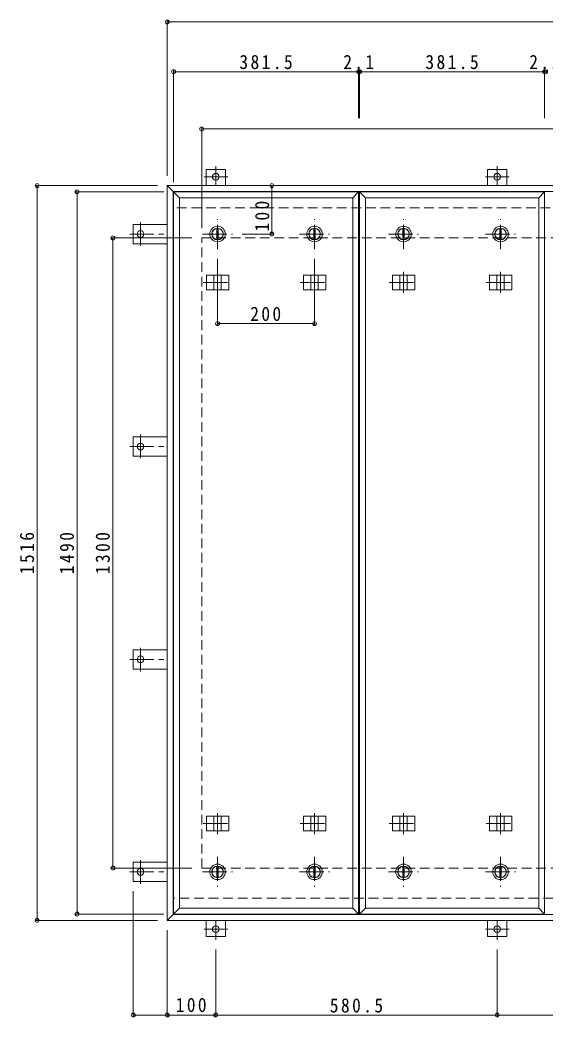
# Model space of a CAD drawing. Units: millimetres at full size, sheet at 1:10. Extents: x -2686 to 2781, y -1962 to 1908.
# Drawn here: x -2686 to -1603, y -356 to 1702 of the extents above; entities that cross this region are included whole.
import ezdxf

# ---------------------------------------------------------------- set-up
doc = ezdxf.new("R2010")
doc.units = ezdxf.units.MM
doc.header["$LTSCALE"] = 10
doc.header["$PDMODE"] = 32
doc.header["$PDSIZE"] = 8
doc.linetypes.add('CHAIN1', pattern=[8, 5, -1, 1, -1])
doc.linetypes.add('DASHED2', pattern=[3, 2, -1])
for name, color, linetype, lineweight in [('0-1_躯体', 2, 'DASHED2', 9), ('0-2_仕上', 4, 'Continuous', 9), ('0-3_建具', 4, 'Continuous', 9), ('0-C', 2, 'Continuous', 9), ('0-E', 3, 'Continuous', 9), ('0-F', 7, 'Continuous', 9)]:
    doc.layers.add(name, color=color, linetype=linetype, lineweight=lineweight)
doc.styles.add('ＭＳ ゴシック', font='')
doc.styles.get('ＭＳ ゴシック').set_extended_font_data('MS Gothic')

msp = doc.modelspace()

# ---------------------------------------------------------------- linework, layer by layer
at = {"layer": '0-1_躯体'}
for p, q in [((-452.35, 1313.8), (-2370.35, 1313.8)), ((-2311.35, 1251.8), (-511.35, 1251.8)), ((-2311.35, -48.2), (-2311.35, 1251.8)), ((-2311.35, -48.2), (-511.35, -48.2)), ((-836.97, -110.2), (-2370.35, -110.2))]:
    msp.add_line(p, q, dxfattribs=at)
at = {"layer": '0-2_仕上'}
for p, q in [((-2369.35, 1346.8), (-2369.35, -143.2)), ((-1987.85, 1346.8), (-1987.85, -143.2)), ((-1985.72, 1346.8), (-1985.72, -143.2)), ((-1604.22, 1346.8), (-1604.22, -143.2)), ((-2357.35, 1334.8), (-2357.35, -131.2)), ((-1999.85, 1334.8), (-1999.85, -131.2)), ((-1973.72, 1334.8), (-1973.72, -131.2)), ((-1616.22, 1334.8), (-1616.22, -131.2)), ((-2357.35, -131.2), (-2369.35, -143.2)), ((-2369.35, -143.2), (-1987.85, -143.2)), ((-2357.35, -131.2), (-1999.85, -131.2)), ((-1999.85, -131.2), (-1987.85, -143.2)), ((-1973.72, -131.2), (-1985.72, -143.2)), ((-1985.72, -143.2), (-1604.22, -143.2)), ((-1973.72, -131.2), (-1616.22, -131.2)), ((-1616.22, -131.2), (-1604.22, -143.2))]:
    msp.add_line(p, q, dxfattribs=at)
for points in [[(-2357.35, 1334.8), (-2369.35, 1346.8), (-1987.85, 1346.8)], [(-2357.35, 1334.8), (-1999.85, 1334.8), (-1987.85, 1346.8)], [(-1973.72, 1334.8), (-1985.72, 1346.8), (-1604.22, 1346.8)], [(-1973.72, 1334.8), (-1616.22, 1334.8), (-1604.22, 1346.8)]]:
    msp.add_lwpolyline(points, dxfattribs=at)
at = {"layer": '0-3_建具', "color": 2}
for p, q in [((-2382.35, 1359.8), (-2370.35, 1347.8)), ((-440.35, 1359.8), (-2382.35, 1359.8)), ((-2382.35, -156.2), (-2382.35, 1359.8)), ((-452.35, 1347.8), (-2370.35, 1347.8)), ((-2370.35, -144.2), (-2370.35, 1347.8)), ((-2382.35, -156.2), (-2370.35, -144.2)), ((-440.35, -156.2), (-2382.35, -156.2)), ((-452.35, -144.2), (-2370.35, -144.2))]:
    msp.add_line(p, q, dxfattribs=at)
at = {"layer": '0-3_建具'}
for p, q in [((-2301.69, 1174.8), (-2301.69, 1144.8)), ((-2301.69, 1174.8), (-2255.51, 1174.8)), ((-2286.1, 1174.8), (-2286.1, 1144.8)), ((-2271.1, 1174.8), (-2271.1, 1144.8)), ((-2255.51, 1174.8), (-2255.51, 1144.8)), ((-2101.69, 1174.8), (-2101.69, 1144.8)), ((-2101.69, 1174.8), (-2055.51, 1174.8)), ((-2086.1, 1174.8), (-2086.1, 1144.8)), ((-2071.1, 1174.8), (-2071.1, 1144.8)), ((-2055.51, 1174.8), (-2055.51, 1144.8)), ((-1918.06, 1174.8), (-1918.06, 1144.8)), ((-1918.06, 1174.8), (-1871.88, 1174.8)), ((-1902.47, 1174.8), (-1902.47, 1144.8)), ((-1887.47, 1174.8), (-1887.47, 1144.8)), ((-1871.88, 1174.8), (-1871.88, 1144.8)), ((-1718.06, 1174.8), (-1718.06, 1144.8)), ((-1718.06, 1174.8), (-1671.88, 1174.8)), ((-1702.47, 1174.8), (-1702.47, 1144.8)), ((-1687.47, 1174.8), (-1687.47, 1144.8)), ((-1671.88, 1174.8), (-1671.88, 1144.8)), ((-2301.69, 1144.8), (-2255.51, 1144.8)), ((-2101.69, 1144.8), (-2055.51, 1144.8)), ((-1918.06, 1144.8), (-1871.88, 1144.8)), ((-1718.06, 1144.8), (-1671.88, 1144.8)), ((-2301.69, 58.8), (-2255.51, 58.8)), ((-2301.69, 28.8), (-2301.69, 58.8)), ((-2286.1, 28.8), (-2286.1, 58.8)), ((-2271.1, 28.8), (-2271.1, 58.8)), ((-2255.51, 28.8), (-2255.51, 58.8)), ((-2101.69, 58.8), (-2055.51, 58.8)), ((-2101.69, 28.8), (-2101.69, 58.8)), ((-2086.1, 28.8), (-2086.1, 58.8)), ((-2071.1, 28.8), (-2071.1, 58.8)), ((-2055.51, 28.8), (-2055.51, 58.8)), ((-1918.06, 58.8), (-1871.88, 58.8)), ((-1918.06, 28.8), (-1918.06, 58.8)), ((-1902.47, 28.8), (-1902.47, 58.8)), ((-1887.47, 28.8), (-1887.47, 58.8)), ((-1871.88, 28.8), (-1871.88, 58.8)), ((-1718.06, 58.8), (-1671.88, 58.8)), ((-1718.06, 28.8), (-1718.06, 58.8)), ((-1702.47, 28.8), (-1702.47, 58.8)), ((-1687.47, 28.8), (-1687.47, 58.8)), ((-1671.88, 28.8), (-1671.88, 58.8)), ((-2301.69, 28.8), (-2255.51, 28.8)), ((-2101.69, 28.8), (-2055.51, 28.8)), ((-1918.06, 28.8), (-1871.88, 28.8)), ((-1718.06, 28.8), (-1671.88, 28.8))]:
    msp.add_line(p, q, dxfattribs=at)
at = {"layer": '0-3_建具', "linetype": 'CHAIN1'}
for p, q in [((-2278.6, 1181.92), (-2278.6, 1138.68)), ((-2078.6, 1181.92), (-2078.6, 1138.68)), ((-1894.97, 1181.92), (-1894.97, 1138.68)), ((-1694.97, 1181.92), (-1694.97, 1138.68)), ((-2308.01, 1159.8), (-2249.19, 1159.8)), ((-2108.01, 1159.8), (-2049.19, 1159.8)), ((-1924.38, 1159.8), (-1865.56, 1159.8)), ((-1724.38, 1159.8), (-1665.56, 1159.8)), ((-2278.6, 21.68), (-2278.6, 64.92)), ((-2078.6, 21.68), (-2078.6, 64.92)), ((-1894.97, 21.68), (-1894.97, 64.92)), ((-1694.97, 21.68), (-1694.97, 64.92)), ((-2308.01, 43.8), (-2249.19, 43.8)), ((-2108.01, 43.8), (-2049.19, 43.8)), ((-1924.38, 43.8), (-1865.56, 43.8)), ((-1724.38, 43.8), (-1665.56, 43.8))]:
    msp.add_line(p, q, dxfattribs=at)
at = {"layer": '0-C', "linetype": 'CHAIN1'}
for p, q in [((-2278.6, 1228.8), (-2278.6, 1290.8)), ((-2078.6, 1228.8), (-2078.6, 1290.8)), ((-1894.97, 1228.8), (-1894.97, 1290.8)), ((-1694.97, 1228.8), (-1694.97, 1290.8)), ((-2309.6, 1259.8), (-2247.6, 1259.8)), ((-2109.6, 1259.8), (-2047.6, 1259.8)), ((-1925.97, 1259.8), (-1863.97, 1259.8)), ((-1725.97, 1259.8), (-1663.97, 1259.8)), ((-2278.6, -25.2), (-2278.6, -87.2)), ((-2078.6, -25.2), (-2078.6, -87.2)), ((-1894.97, -25.2), (-1894.97, -87.2)), ((-1694.97, -25.2), (-1694.97, -87.2)), ((-2309.6, -56.2), (-2247.6, -56.2)), ((-2109.6, -56.2), (-2047.6, -56.2)), ((-1925.97, -56.2), (-1863.97, -56.2)), ((-1725.97, -56.2), (-1663.97, -56.2))]:
    msp.add_line(p, q, dxfattribs=at)
at = {"layer": '0-C'}
for p, q in [((-2280.1, 1271.2), (-2280.1, 1248.4)), ((-2277.1, 1271.2), (-2277.1, 1248.4)), ((-2080.1, 1271.2), (-2080.1, 1248.4)), ((-2077.1, 1271.2), (-2077.1, 1248.4)), ((-1896.47, 1271.2), (-1896.47, 1248.4)), ((-1893.47, 1271.2), (-1893.47, 1248.4)), ((-1696.47, 1271.2), (-1696.47, 1248.4)), ((-1693.47, 1271.2), (-1693.47, 1248.4)), ((-2280.1, -67.6), (-2280.1, -44.8)), ((-2277.1, -67.6), (-2277.1, -44.8)), ((-2080.1, -67.6), (-2080.1, -44.8)), ((-2077.1, -67.6), (-2077.1, -44.8)), ((-1896.47, -67.6), (-1896.47, -44.8)), ((-1893.47, -67.6), (-1893.47, -44.8)), ((-1696.47, -67.6), (-1696.47, -44.8)), ((-1693.47, -67.6), (-1693.47, -44.8))]:
    msp.add_line(p, q, dxfattribs=at)
for centre, radius in [((-2278.6, 1259.8), 16), ((-2078.6, 1259.8), 16), ((-1894.97, 1259.8), 16), ((-1694.97, 1259.8), 16), ((-2278.6, 1259.8), 12), ((-2278.6, 1259.8), 11.5), ((-2078.6, 1259.8), 12), ((-2078.6, 1259.8), 11.5), ((-1894.97, 1259.8), 12), ((-1894.97, 1259.8), 11.5), ((-1694.97, 1259.8), 12), ((-1694.97, 1259.8), 11.5), ((-2278.6, -56.2), 16), ((-2078.6, -56.2), 16), ((-1894.97, -56.2), 16), ((-1694.97, -56.2), 16), ((-2278.6, -56.2), 12), ((-2278.6, -56.2), 11.5), ((-2078.6, -56.2), 12), ((-2078.6, -56.2), 11.5), ((-1894.97, -56.2), 12), ((-1894.97, -56.2), 11.5), ((-1694.97, -56.2), 12), ((-1694.97, -56.2), 11.5)]:
    msp.add_circle(centre, radius, dxfattribs=at)
at = {"layer": '0-E', "linetype": 'CHAIN1'}
for p, q in [((-2282.35, 1400.16), (-2282.35, 1360)), ((-1701.85, 1400.16), (-1701.85, 1360)), ((-2257.51, 1378), (-2306.39, 1378)), ((-1677.01, 1378), (-1725.9, 1378)), ((-2437.55, 1284.64), (-2437.55, 1235.75)), ((-2459.71, 1259.8), (-2382.35, 1259.8)), ((-2437.55, 846.14), (-2437.55, 797.25)), ((-2459.71, 821.3), (-2382.35, 821.3)), ((-2437.55, 357.46), (-2437.55, 406.35)), ((-2459.71, 382.3), (-2382.35, 382.3)), ((-2437.55, -81.04), (-2437.55, -32.15)), ((-2459.71, -56.2), (-2382.35, -56.2)), ((-2282.35, -196.56), (-2282.35, -156.4)), ((-1701.85, -196.56), (-1701.85, -156.4)), ((-2257.51, -174.4), (-2306.39, -174.4)), ((-1677.01, -174.4), (-1725.89, -174.4))]:
    msp.add_line(p, q, dxfattribs=at)
at = {"layer": '0-E'}
for p, q in [((-2302.35, 1359.8), (-2302.35, 1393)), ((-2262.35, 1393), (-2302.35, 1393)), ((-2262.35, 1359.8), (-2262.35, 1393)), ((-1681.85, 1393), (-1721.85, 1393)), ((-1721.85, 1359.8), (-1721.85, 1393)), ((-1681.85, 1359.8), (-1681.85, 1393)), ((-2382.35, 1279.8), (-2452.55, 1279.8)), ((-2452.55, 1279.8), (-2452.55, 1239.8)), ((-2382.35, 1239.8), (-2452.55, 1239.8)), ((-2452.55, 841.3), (-2452.55, 801.3)), ((-2382.35, 841.3), (-2452.55, 841.3)), ((-2382.35, 801.3), (-2452.55, 801.3)), ((-2452.55, 362.3), (-2452.55, 402.3)), ((-2382.35, 402.3), (-2452.55, 402.3)), ((-2382.35, 362.3), (-2452.55, 362.3)), ((-2452.55, -76.2), (-2452.55, -36.2)), ((-2382.35, -36.2), (-2452.55, -36.2)), ((-2382.35, -76.2), (-2452.55, -76.2)), ((-2302.35, -156.2), (-2302.35, -189.4)), ((-2262.35, -156.2), (-2262.35, -189.4)), ((-1721.85, -156.2), (-1721.85, -189.4)), ((-1681.85, -156.2), (-1681.85, -189.4)), ((-2262.35, -189.4), (-2302.35, -189.4)), ((-1681.85, -189.4), (-1721.85, -189.4))]:
    msp.add_line(p, q, dxfattribs=at)
for centre in [(-2282.35, 1378), (-1701.85, 1378), (-2437.55, 1259.8), (-2437.55, 821.3), (-2437.55, 382.3), (-2437.55, -56.2), (-2282.35, -174.4), (-1701.85, -174.4)]:
    msp.add_circle(centre, 7, dxfattribs=at)
at = {"layer": '0-F'}
for p, q in [((-2382.35, 1700.51), (-2382.35, 1379.8)), ((-2382.35, 1697.51), (-440.35, 1697.51)), ((-2369.35, 1597.72), (-2369.35, 1366.8)), ((-2369.35, 1594.72), (-1987.85, 1594.72)), ((-1987.85, 1597.72), (-1987.85, 1499.04)), ((-1987.85, 1594.72), (-1985.72, 1594.72)), ((-1985.72, 1597.72), (-1985.72, 1499.04)), ((-1985.72, 1594.72), (-1604.22, 1594.72)), ((-1604.22, 1597.72), (-1604.22, 1499.04)), ((-1604.22, 1594.72), (-1602.1, 1594.72)), ((-2311.35, 1479.52), (-2311.35, 1271.8)), ((-2311.35, 1476.52), (-511.35, 1476.52)), ((-2653.72, 1359.8), (-2402.35, 1359.8)), ((-2650.72, 1359.8), (-2650.72, -156.2)), ((-2166.71, 1359.8), (-2166.71, 1259.8)), ((-2571.4, 1346.8), (-2389.35, 1346.8)), ((-2568.4, -143.2), (-2568.4, 1346.8)), ((-2163.71, 1259.8), (-2227.6, 1259.8)), ((-2497.47, 1251.8), (-2331.35, 1251.8)), ((-2494.47, -48.2), (-2494.47, 1251.8)), ((-2278.6, 1072.05), (-2278.6, 1208.8)), ((-2078.6, 1072.05), (-2078.6, 1208.8)), ((-2278.6, 1075.05), (-2078.6, 1075.05)), ((-2497.47, -48.2), (-2331.35, -48.2)), ((-2452.55, -354.66), (-2452.55, -96.2)), ((-2571.4, -143.2), (-2389.35, -143.2)), ((-2653.72, -156.2), (-2402.35, -156.2)), ((-2382.35, -354.66), (-2382.35, -176.2)), ((-2282.35, -354.66), (-2282.35, -216.56)), ((-1701.85, -354.66), (-1701.85, -216.56)), ((-2452.55, -351.66), (-2382.35, -351.66)), ((-2382.35, -351.66), (-2282.35, -351.66)), ((-2282.35, -351.66), (-1701.85, -351.66)), ((-1701.85, -351.66), (-1120.85, -351.66))]:
    msp.add_line(p, q, dxfattribs=at)
for p in [(-2382.35, 1697.51), (-2369.35, 1594.72), (-1987.85, 1594.72), (-1985.72, 1594.72), (-1604.22, 1594.72), (-1602.1, 1594.72), (-2311.35, 1476.52), (-2650.72, 1359.8), (-2166.71, 1359.8), (-2568.4, 1346.8), (-2494.47, 1251.8), (-2166.71, 1259.8), (-2278.6, 1075.05), (-2078.6, 1075.05), (-2494.47, -48.2), (-2568.4, -143.2), (-2650.72, -156.2), (-2452.55, -351.66), (-2382.35, -351.66), (-2282.35, -351.66), (-1701.85, -351.66)]:
    msp.add_point(p, dxfattribs=at)

# ---------------------------------------------------------------- texts
at = {"layer": '0-F', "color": 2, "char_height": 29.33, "attachment_point": 7, "style": 'ＭＳ ゴシック'}
for s, insert in [('\\T1.28;\\W0.9;381.5', (-2233.6, 1599.72)), ('\\T1.27;\\W0.9;2.1', (-2019.29, 1599.72)), ('\\T1.28;\\W0.9;381.5', (-1849.97, 1599.72)), ('\\T1.27;\\W0.9;2.1', (-1635.66, 1599.72)), ('\\T1.27;\\W0.9;200', (-2211.1, 1080.05)), ('\\T1.27;\\W0.9;100', (-2364.85, -345.66)), ('\\T1.28;\\W0.9;580.5', (-2047.1, -346.66))]:
    msp.add_mtext(s, dxfattribs=dict(at, insert=insert))
at = {"layer": '0-F', "color": 2, "char_height": 29.33, "attachment_point": 7, "rotation": 90, "style": 'ＭＳ ゴシック'}
for s, insert in [('\\T1.27;\\W0.9;100', (-2171.71, 1264.88)), ('\\T1.28;\\W0.9;1516', (-2656.72, 558.05)), ('\\T1.28;\\W0.9;1490', (-2574.4, 558.05)), ('\\T1.28;\\W0.9;1300', (-2500.47, 558.05))]:
    msp.add_mtext(s, dxfattribs=dict(at, insert=insert))

doc.saveas('drawing.dxf')
